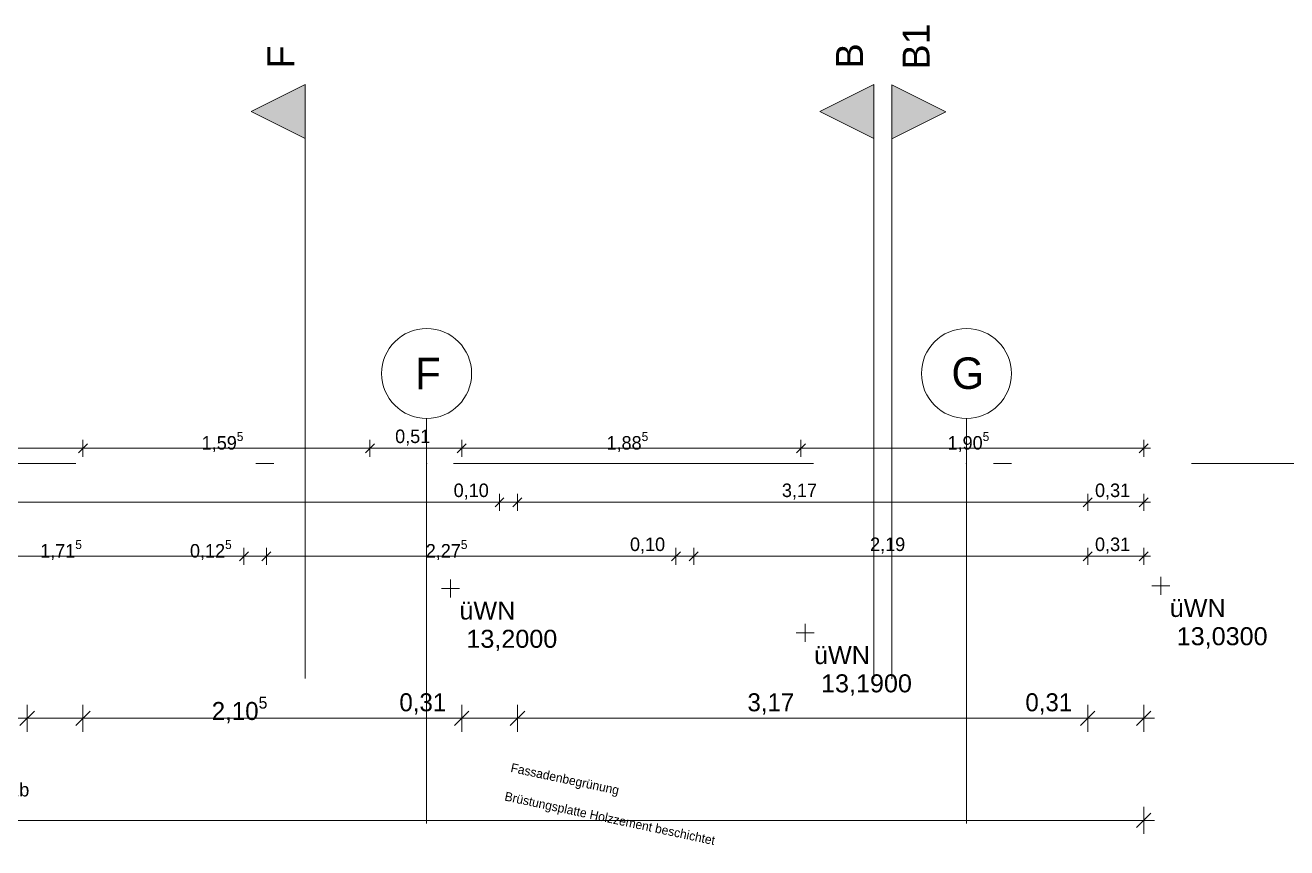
# Model space of a CAD drawing. Header units: metres. Extents: x -4 to 206, y -18 to 45.
# Drawn here: x 12.77 to 19.78, y 0.86 to 5.44 of the extents above; entities that cross this region are included whole.
import ezdxf

# ---------------------------------------------------------------- set-up
doc = ezdxf.new("R2010")
doc.units = ezdxf.units.M
doc.header["$MEASUREMENT"] = 0
doc.linetypes.add('Achse', pattern=[0.004, 0.002, -0.001, 0, -0.001])
doc.linetypes.add('Schnittlinie', pattern=[0.006, 0.003, -0.0015, 0, -0.0015])
for name, color, linetype in [('3._3.Stock PP STG1_1_000 Achsraster', 7, 'Continuous'), ('3._3.Stock PP STG1_1_851 Marker Schnitt', 7, 'Continuous'), ('3._3.Stock PP STG1_1_910 Allgemein Lageplan Höhen', 7, 'Continuous'), ('3._3.Stock PP STG1_1_915 Allgemein Beschriftung.x', 7, 'Continuous'), ('3._3.Stock PP STG1_1_945 Einreichplan Beschriftung', 7, 'Continuous'), ('3._3.Stock PP STG1_1_950 Polierplan Bemaßung', 7, 'Continuous')]:
    doc.layers.add(name, color=color, linetype=linetype)
doc.styles.add('ERSTELLTER_STIL_1', font='arial.ttf')
doc.styles.add('ERSTELLTER_STIL_2', font='')
doc.styles.get('ERSTELLTER_STIL_2').set_extended_font_data('Eurostile')

msp = doc.modelspace()

# ---------------------------------------------------------------- hatches: boundary and pattern name
at = {"layer": '3._3.Stock PP STG1_1_851 Marker Schnitt', "linetype": 'Continuous', "lineweight": 0, "true_color": 0x000000}
for points in [[(14.325, 5.105), (14.025, 4.955), (14.325, 4.805)], [(17.4851, 5.105), (17.1851, 4.955), (17.4851, 4.805)], [(17.5851, 5.1037), (17.5851, 4.8037), (17.8851, 4.9537)]]:
    msp.add_hatch(color=18, dxfattribs=at).paths.add_polyline_path(points)

# ---------------------------------------------------------------- linework, layer by layer
at = {"layer": '3._3.Stock PP STG1_1_000 Achsraster', "color": 5, "linetype": 'Achse', "lineweight": 0, "ltscale": 1000}
for p, q in [((15, 3), (15, 3.25)), ((18, 3), (18, 3.25)), ((-1.25, 3), (21, 3)), ((15, 3), (15, -18)), ((18, 3), (18, -18))]:
    msp.add_line(p, q, dxfattribs=at)
at = {"layer": '3._3.Stock PP STG1_1_000 Achsraster', "color": 5, "linetype": 'Continuous', "lineweight": 0, "ltscale": 1000}
for centre in [(15, 3.5), (18, 3.5)]:
    msp.add_circle(centre, 0.25, dxfattribs=at)
at = {"layer": '3._3.Stock PP STG1_1_000 Achsraster', "color": 5, "linetype": 'Achse', "lineweight": 0, "ltscale": 1000}
for p in [(15, 3), (15, 3), (18, 3), (18, 3)]:
    msp.add_point(p, dxfattribs=at)
at = {"layer": '3._3.Stock PP STG1_1_851 Marker Schnitt', "color": 7, "linetype": 'Schnittlinie', "lineweight": 13, "ltscale": 1000}
for p, q in [((14.325, 4.805), (14.325, -18)), ((17.4851, 4.805), (17.4851, -18)), ((17.5851, 4.8037), (17.5851, -18))]:
    msp.add_line(p, q, dxfattribs=at)
at = {"layer": '3._3.Stock PP STG1_1_851 Marker Schnitt', "color": 7, "linetype": 'Continuous', "lineweight": 13, "ltscale": 1000, "flags": 128}
for points in [[(14.325, 5.105), (14.325, 4.805), (14.025, 4.955)], [(17.4851, 5.105), (17.4851, 4.805), (17.1851, 4.955)], [(17.5851, 5.1037), (17.5851, 4.8037), (17.8851, 4.9537)]]:
    msp.add_lwpolyline(points, close=True, dxfattribs=at)
at = {"layer": '3._3.Stock PP STG1_1_910 Allgemein Lageplan Höhen', "color": 7, "linetype": 'Continuous', "lineweight": 13, "ltscale": 1000}
for p, q in [((15.1323, 2.2559), (15.1323, 2.3559)), ((19.0299, 2.3203), (19.1299, 2.3203)), ((19.0799, 2.2703), (19.0799, 2.3703)), ((15.0823, 2.3059), (15.1823, 2.3059)), ((17.1032, 2.0084), (17.1032, 2.1084)), ((17.0532, 2.0584), (17.1532, 2.0584))]:
    msp.add_line(p, q, dxfattribs=at)
at = {"layer": '3._3.Stock PP STG1_1_950 Polierplan Bemaßung', "color": 7, "linetype": 'Continuous', "lineweight": 13, "ltscale": 1000}
for p, q in [((13.115, 3.1096), (13.065, 3.0596)), ((13.09, 3.0377), (13.09, 3.1315)), ((14.71, 3.1096), (14.66, 3.0596)), ((14.685, 3.0377), (14.685, 3.1315)), ((15.22, 3.1096), (15.17, 3.0596)), ((15.195, 3.0377), (15.195, 3.1315)), ((17.105, 3.1096), (17.055, 3.0596)), ((17.08, 3.0377), (17.08, 3.1315)), ((18.9603, 3.0596), (19.0103, 3.1096)), ((18.9853, 3.0377), (18.9853, 3.1315)), ((11.26, 3.0846), (13.09, 3.0846)), ((13.09, 3.0846), (14.685, 3.0846)), ((14.685, 3.0846), (15.195, 3.0846)), ((15.195, 3.0846), (17.08, 3.0846)), ((17.08, 3.0846), (18.9853, 3.0846)), ((18.9853, 3.0846), (19.0228, 3.0846)), ((15.43, 2.8096), (15.38, 2.7596)), ((15.405, 2.7377), (15.405, 2.8315)), ((15.53, 2.8096), (15.48, 2.7596)), ((15.505, 2.7377), (15.505, 2.8315)), ((18.699, 2.8096), (18.649, 2.7596)), ((18.674, 2.7377), (18.674, 2.8315)), ((18.9603, 2.7596), (19.0103, 2.8096)), ((18.9853, 2.7377), (18.9853, 2.8315)), ((9.62, 2.7846), (15.405, 2.7846)), ((15.405, 2.7846), (15.505, 2.7846)), ((15.505, 2.7846), (18.674, 2.7846)), ((18.674, 2.7846), (18.9853, 2.7846)), ((18.9853, 2.7846), (19.0228, 2.7846)), ((13.985, 2.4377), (13.985, 2.5315)), ((14.11, 2.4377), (14.11, 2.5315)), ((16.385, 2.4377), (16.385, 2.5315)), ((16.485, 2.4377), (16.485, 2.5315)), ((18.674, 2.4377), (18.674, 2.5315)), ((18.9853, 2.4377), (18.9853, 2.5315)), ((12.27, 2.4846), (13.985, 2.4846)), ((14.01, 2.5096), (13.96, 2.4596)), ((13.985, 2.4846), (14.11, 2.4846)), ((14.135, 2.5096), (14.085, 2.4596)), ((14.11, 2.4846), (16.385, 2.4846)), ((16.41, 2.5096), (16.36, 2.4596)), ((16.385, 2.4846), (16.485, 2.4846)), ((16.51, 2.5096), (16.46, 2.4596)), ((16.485, 2.4846), (18.674, 2.4846)), ((18.699, 2.5096), (18.649, 2.4596)), ((18.674, 2.4846), (18.9853, 2.4846)), ((18.9603, 2.4596), (19.0103, 2.5096)), ((18.9853, 2.4846), (19.0228, 2.4846)), ((12.82, 1.6246), (12.74, 1.5446)), ((12.78, 1.5096), (12.78, 1.6596)), ((13.13, 1.6246), (13.05, 1.5446)), ((13.09, 1.5096), (13.09, 1.6596)), ((15.235, 1.6246), (15.155, 1.5446)), ((15.195, 1.5096), (15.195, 1.6596)), ((15.545, 1.6246), (15.465, 1.5446)), ((15.505, 1.5096), (15.505, 1.6596)), ((18.714, 1.6246), (18.634, 1.5446)), ((18.674, 1.5096), (18.674, 1.6596)), ((18.9453, 1.5446), (19.0253, 1.6246)), ((18.9853, 1.5096), (18.9853, 1.6596)), ((6.2, 1.5846), (12.78, 1.5846)), ((12.78, 1.5846), (13.09, 1.5846)), ((13.09, 1.5846), (15.195, 1.5846)), ((15.195, 1.5846), (15.505, 1.5846)), ((15.505, 1.5846), (18.674, 1.5846)), ((18.674, 1.5846), (18.9853, 1.5846)), ((18.9853, 1.5846), (19.0453, 1.5846))]:
    msp.add_line(p, q, dxfattribs=at)
at = {"layer": '3._3.Stock PP STG1_1_950 Polierplan Bemaßung', "color": 1, "linetype": 'Continuous', "lineweight": 13, "ltscale": 1000, "true_color": 0xfb0106}
for p, q in [((18.945, 0.9769), (19.025, 1.0569)), ((18.985, 0.9419), (18.985, 1.0919)), ((0, 1.0169), (18.985, 1.0169)), ((18.985, 1.0169), (19.045, 1.0169))]:
    msp.add_line(p, q, dxfattribs=at)

# ---------------------------------------------------------------- texts
at = {"layer": '3._3.Stock PP STG1_1_000 Achsraster', "color": 5, "linetype": 'Continuous', "lineweight": 0, "char_height": 0.175, "attachment_point": 1, "style": 'ERSTELLTER_STIL_2'}
for s, insert in [('\\A1;{\\pql;\\pt0;\\fEurostile|b0|i0|c0|p0;\\W1.000000;F}', (14.9358, 3.5875)), ('\\A1;{\\pql;\\pt0;\\fEurostile|b0|i0|c0|p0;\\W1.000000;G}', (17.9168, 3.5893))]:
    msp.add_mtext(s, dxfattribs=dict(at, insert=insert))
at = {"layer": '3._3.Stock PP STG1_1_851 Marker Schnitt', "color": 7, "linetype": 'Continuous', "lineweight": 13, "char_height": 0.15, "rotation": 90, "style": 'ERSTELLTER_STIL_1'}
for s, insert, attachment_point in [('\\A1;{\\pqr;\\pt0;\\fArial|b0|i0|c0|p0;\\W1.000000;B1}', (17.7951, 5.4453), 9), ('\\A1;{\\pql;\\pt0;\\fArial|b0|i0|c0|p0;\\W1.000000;F}', (14.265, 5.195), 7), ('\\A1;{\\pql;\\pt0;\\fArial|b0|i0|c0|p0;\\W1.000000;B}', (17.4251, 5.195), 7)]:
    msp.add_mtext(s, dxfattribs=dict(at, insert=insert, attachment_point=attachment_point))
at = {"layer": '3._3.Stock PP STG1_1_910 Allgemein Lageplan Höhen', "color": 7, "linetype": 'Continuous', "lineweight": 13, "char_height": 0.1, "attachment_point": 1, "style": 'ERSTELLTER_STIL_1'}
for s, insert in [('\\A1;{\\pql;\\fArial|b0|i0|c0|p0;\\W1.000000;üWN}', (19.1299, 2.2474)), ('\\A1;{\\pql;\\fArial|b0|i0|c0|p0;\\W1.000000;üWN}', (15.1823, 2.2331)), ('\\A1;{\\pql;\\fArial|b0|i0|c0|p0;\\W1.000000; 13,2000}', (15.1823, 2.0759)), ('\\A1;{\\pql;\\fArial|b0|i0|c0|p0;\\W1.000000; 13,0300}', (19.1299, 2.0903)), ('\\A1;{\\pql;\\fArial|b0|i0|c0|p0;\\W1.000000;üWN}', (17.1532, 1.9855)), ('\\A1;{\\pql;\\fArial|b0|i0|c0|p0;\\W1.000000; 13,1900}', (17.1532, 1.8284))]:
    msp.add_mtext(s, dxfattribs=dict(at, insert=insert))
at = {"layer": '3._3.Stock PP STG1_1_915 Allgemein Beschriftung.x', "color": 7, "linetype": 'Continuous', "lineweight": 13, "insert": (12.463, 1.1869), "char_height": 0.075, "attachment_point": 4, "style": 'ERSTELLTER_STIL_2'}
msp.add_mtext('\\A1;{\\pql;\\fEurostile|b0|i0|c0|p0;\\W1.000000;AW01b}', dxfattribs=at)
at = {"layer": '3._3.Stock PP STG1_1_945 Einreichplan Beschriftung', "color": 7, "linetype": 'Continuous', "lineweight": 13, "char_height": 0.05, "attachment_point": 7, "rotation": 347.98092, "style": 'ERSTELLTER_STIL_2'}
for s, insert in [('\\A1;{\\pql;\\fEurostile|b0|i0|c0|p0;\\W1.000000;Fassadenbegrünung}', (15.4606, 1.2721)), ('\\A1;{\\pql;\\fEurostile|b0|i0|c0|p0;\\W1.000000;Brüstungsplatte Holzzement beschichtet}', (15.4268, 1.1132))]:
    msp.add_mtext(s, dxfattribs=dict(at, insert=insert))
at = {"layer": '3._3.Stock PP STG1_1_950 Polierplan Bemaßung', "color": 7, "linetype": 'Continuous', "lineweight": 13, "attachment_point": 7, "style": 'ERSTELLTER_STIL_2'}
for s, insert, char_height in [('\\A1;{\\pql;\\fEurostile|b0|i0|c0|p0;\\W1.000000;1,59\\fEurostile|b0|i0|c0|p0;\\W1.000000;\\A1{\\H.66x;\\S5^  ;}}', (13.7498, 3.0554), 0.075), ('\\A1;{\\pql;\\fEurostile|b0|i0|c0|p0;\\W1.000000;1,88\\fEurostile|b0|i0|c0|p0;\\W1.000000;\\A1{\\H.66x;\\S5^  ;}}', (15.9998, 3.0554), 0.075), ('\\A1;{\\pql;\\fEurostile|b0|i0|c0|p0;\\W1.000000;1,90\\fEurostile|b0|i0|c0|p0;\\W1.000000;\\A1{\\H.66x;\\S5^  ;}}', (17.895, 3.0554), 0.075), ('\\A1;{\\pql;\\fEurostile|b0|i0|c0|p0;\\W1.000000;1,71\\fEurostile|b0|i0|c0|p0;\\W1.000000;\\A1{\\H.66x;\\S5^  ;}}', (12.8522, 2.4554), 0.075), ('\\A1;{\\pql;\\fEurostile|b0|i0|c0|p0;\\W1.000000;0,12\\fEurostile|b0|i0|c0|p0;\\W1.000000;\\A1{\\H.66x;\\S5^  ;}}', (13.6847, 2.4554), 0.075), ('\\A1;{\\pql;\\fEurostile|b0|i0|c0|p0;\\W1.000000;2,27\\fEurostile|b0|i0|c0|p0;\\W1.000000;\\A1{\\H.66x;\\S5^  ;}}', (14.995, 2.4554), 0.075), ('\\A1;{\\pql;\\fEurostile|b0|i0|c0|p0;\\W1.000000;2,10\\fEurostile|b0|i0|c0|p0;\\W1.000000;\\A1{\\H.66x;\\S5^  ;}}', (13.8058, 1.5456), 0.1)]:
    msp.add_mtext(s, dxfattribs=dict(at, insert=insert, char_height=char_height))
for s, insert, char_height, width in [('\\A1;{\\pql;\\fEurostile|b0|i0|c0|p0;\\W1.000000;0,51}', (14.8251, 3.0996), 0.075, 0.22978), ('\\A1;{\\pql;\\fEurostile|b0|i0|c0|p0;\\W1.000000;0,10}', (15.1502, 2.7996), 0.075, 0.22978), ('\\A1;{\\pql;\\fEurostile|b0|i0|c0|p0;\\W1.000000;3,17}', (16.9746, 2.7996), 0.075, 0.22978), ('\\A1;{\\pql;\\fEurostile|b0|i0|c0|p0;\\W1.000000;0,31}', (18.7147, 2.7996), 0.075, 0.22978), ('\\A1;{\\pql;\\fEurostile|b0|i0|c0|p0;\\W1.000000;0,10}', (16.1302, 2.4996), 0.075, 0.22978), ('\\A1;{\\pql;\\fEurostile|b0|i0|c0|p0;\\W1.000000;2,19}', (17.4646, 2.4996), 0.075, 0.22978), ('\\A1;{\\pql;\\fEurostile|b0|i0|c0|p0;\\W1.000000;0,31}', (18.7147, 2.4996), 0.075, 0.22978), ('\\A1;{\\pql;\\fEurostile|b0|i0|c0|p0;\\W1.000000;0,31}', (14.8486, 1.6046), 0.1, 0.306373), ('\\A1;{\\pql;\\fEurostile|b0|i0|c0|p0;\\W1.000000;3,17}', (16.7831, 1.6046), 0.1, 0.306373), ('\\A1;{\\pql;\\fEurostile|b0|i0|c0|p0;\\W1.000000;0,31}', (18.3276, 1.6046), 0.1, 0.306373)]:
    msp.add_mtext(s, dxfattribs=dict(at, insert=insert, char_height=char_height, width=width))

doc.saveas('drawing.dxf')
